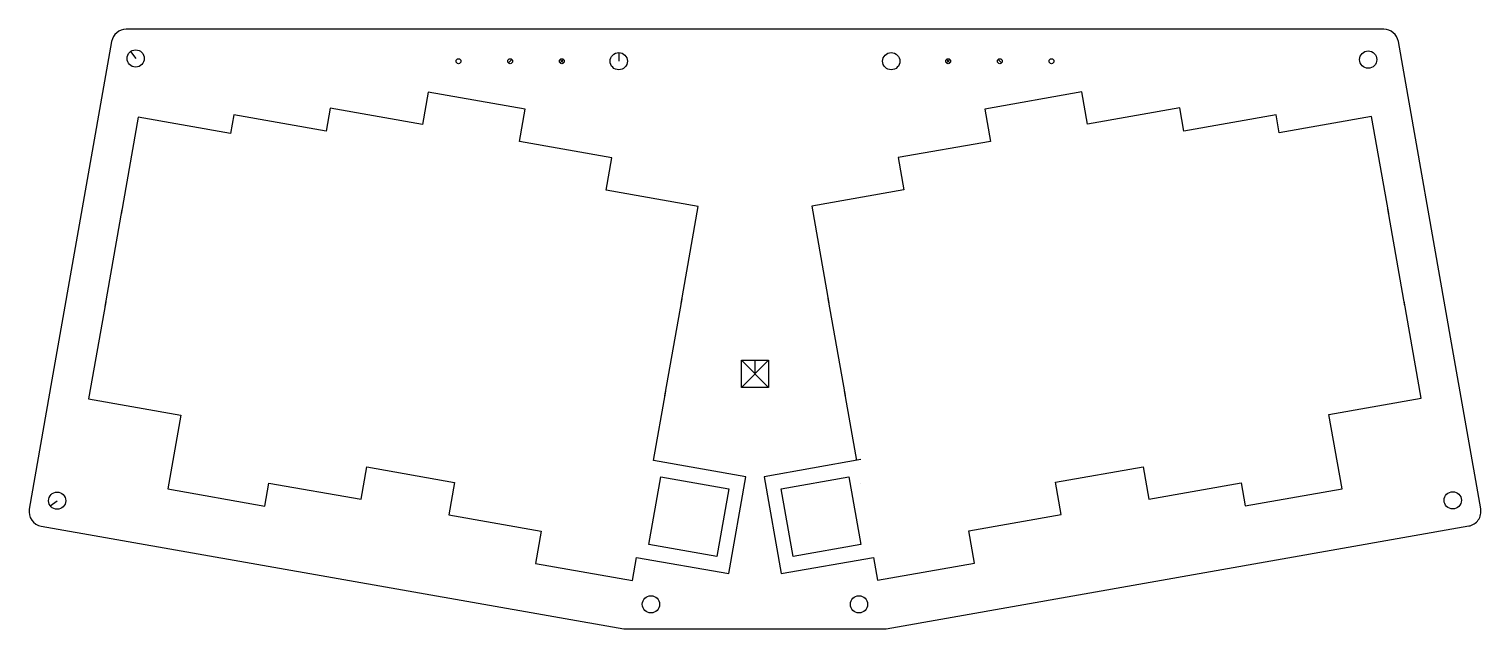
# Model space of a CAD drawing. Header units: millimetres. Extents: x -5 to 290, y -7 to 115.
import ezdxf

# ---------------------------------------------------------------- set-up
doc = ezdxf.new("R2010")
doc.units = ezdxf.units.MM
doc.layers.get('0').update_dxf_attribs({"linetype": 'CONTINUOUS'})

msp = doc.modelspace()

# ---------------------------------------------------------------- linework, layer by layer
for p, q in [((185.94, 115.03), (185.94, 115.06)), ((15.16, 110.5), (16.2, 109.09)), ((114.39, 110.28), (114.39, 108.53)), ((91.97, 108.18), (92.68, 108.88)), ((103.18, 108.18), (102.47, 108.88)), ((102.47, 108.18), (103.18, 108.88)), ((180.98, 108.18), (181.69, 108.88)), ((181.69, 108.18), (180.98, 108.88)), ((192.19, 108.18), (191.48, 108.88)), ((75.66, 102.25), (74.5, 95.69)), ((95.36, 98.78), (75.66, 102.25)), ((208.5, 102.29), (188.8, 98.81)), ((209.66, 95.72), (208.5, 102.29)), ((36.15, 97.61), (35.49, 93.86)), ((54.91, 94.31), (36.15, 97.61)), ((55.74, 99), (54.91, 94.31)), ((74.5, 95.69), (55.74, 99)), ((94.2, 92.22), (95.36, 98.78)), ((188.8, 98.81), (189.96, 92.25)), ((228.42, 99.03), (209.66, 95.72)), ((229.25, 94.34), (228.42, 99.03)), ((248.01, 97.65), (229.25, 94.34)), ((248.65, 93.99), (248.01, 97.65)), ((16.73, 97.17), (13.26, 77.47)), ((35.49, 93.86), (16.73, 97.17)), ((267.41, 97.3), (248.65, 93.99)), ((270.88, 77.6), (267.41, 97.3)), ((112.96, 88.91), (94.2, 92.22)), ((189.96, 92.25), (171.2, 88.94)), ((111.8, 82.34), (112.96, 88.91)), ((171.2, 88.94), (172.36, 82.38)), ((130.56, 79.03), (111.8, 82.34)), ((172.36, 82.38), (153.6, 79.07)), ((13.42, 78.41), (9.95, 58.71)), ((13.42, 78.41), (13.42, 78.41)), ((127.09, 59.34), (130.56, 79.03)), ((153.6, 79.07), (157.07, 59.37)), ((274.19, 58.84), (270.72, 78.54)), ((270.72, 78.54), (270.72, 78.54)), ((10.12, 59.65), (6.64, 39.95)), ((123.78, 40.58), (127.25, 60.27)), ((127.25, 60.27), (127.25, 60.27)), ((156.91, 60.31), (160.38, 40.61)), ((156.91, 60.31), (156.91, 60.31)), ((277.5, 40.08), (274.03, 59.78)), ((9.95, 58.71), (9.95, 58.71)), ((274.19, 58.84), (274.19, 58.84)), ((139.33, 42.28), (139.33, 47.78)), ((144.83, 42.28), (139.33, 47.78)), ((139.33, 42.28), (144.83, 47.78)), ((139.33, 47.78), (144.83, 47.78)), ((142.08, 47.78), (142.08, 45.03)), ((144.83, 47.78), (144.83, 42.28)), ((121.47, 27.44), (123.95, 41.51)), ((123.95, 41.51), (123.95, 41.51)), ((144.83, 42.28), (139.33, 42.28)), ((160.21, 41.55), (160.21, 41.55)), ((160.21, 41.55), (162.7, 27.45)), ((6.64, 39.95), (25.4, 36.64)), ((258.74, 36.77), (277.5, 40.08)), ((25.4, 36.64), (22.76, 21.64)), ((261.4, 21.67), (258.74, 36.77)), ((140.23, 24.13), (121.47, 27.44)), ((163.61, 27.61), (143.92, 24.13)), ((62.04, 19.55), (63.2, 26.11)), ((63.2, 26.11), (81.02, 22.97)), ((136.75, 4.44), (140.23, 24.13)), ((143.92, 24.13), (147.39, 4.44)), ((203.14, 23), (220.96, 26.14)), ((220.96, 26.14), (222.12, 19.58)), ((22.76, 21.64), (42.45, 18.16)), ((42.45, 18.16), (43.28, 22.85)), ((43.28, 22.85), (62.04, 19.55)), ((81.02, 22.97), (79.87, 16.4)), ((163.52, 22.78), (163.52, 22.78)), ((204.29, 16.44), (203.14, 23)), ((222.12, 19.58), (240.88, 22.89)), ((240.88, 22.89), (241.71, 18.2)), ((241.71, 18.2), (261.4, 21.67)), ((-1.15, 18.2), (0.24, 19.26)), ((79.87, 16.4), (98.63, 13.1)), ((185.53, 13.13), (204.29, 16.44)), ((98.63, 13.1), (97.47, 6.53)), ((186.69, 6.56), (185.53, 13.13)), ((97.47, 6.53), (117.16, 3.06)), ((117.16, 3.06), (117.99, 7.75)), ((117.99, 7.75), (136.75, 4.44)), ((147.39, 4.44), (166.17, 7.75)), ((166.17, 7.75), (167, 3.09)), ((167, 3.09), (186.69, 6.56))]:
    msp.add_line(p, q)
msp.add_lwpolyline([(11.32, 112.55), (-0.81, 43.78), (-5.43, 17.56, 0.414213), (-2.99, 14.09), (115.43, -6.79), (168.73, -6.76), (287.15, 14.12, 0.414221), (289.59, 17.6), (283.64, 51.32), (272.84, 112.55, 0.363966), (269.89, 115.03), (153.6, 115.03), (151.58, 115.03), (132.58, 115.03), (130.56, 115.03), (98.22, 115.03), (14.27, 115.03, 0.363973)], format="xyb", close=True)
for points in [[(122.96, 24.13), (136.75, 21.7), (134.32, 7.91), (120.53, 10.34)], [(163.61, 10.34), (149.82, 7.91), (147.39, 21.7), (161.18, 24.13)]]:
    msp.add_lwpolyline(points, close=True)
for centre, radius in [((16.2, 109.09), 1.75), ((114.39, 108.53), 1.75), ((169.77, 108.53), 1.75), ((266.72, 108.86), 1.75), ((81.82, 108.53), 0.5), ((92.32, 108.53), 0.5), ((102.82, 108.53), 0.5), ((181.34, 108.53), 0.5), ((191.84, 108.53), 0.5), ((202.34, 108.53), 0.5), ((0.24, 19.26), 1.75), ((283.9, 19.34), 1.75), ((120.93, -1.79), 1.75), ((163.21, -1.79), 1.75)]:
    msp.add_circle(centre, radius)

doc.saveas('drawing.dxf')
